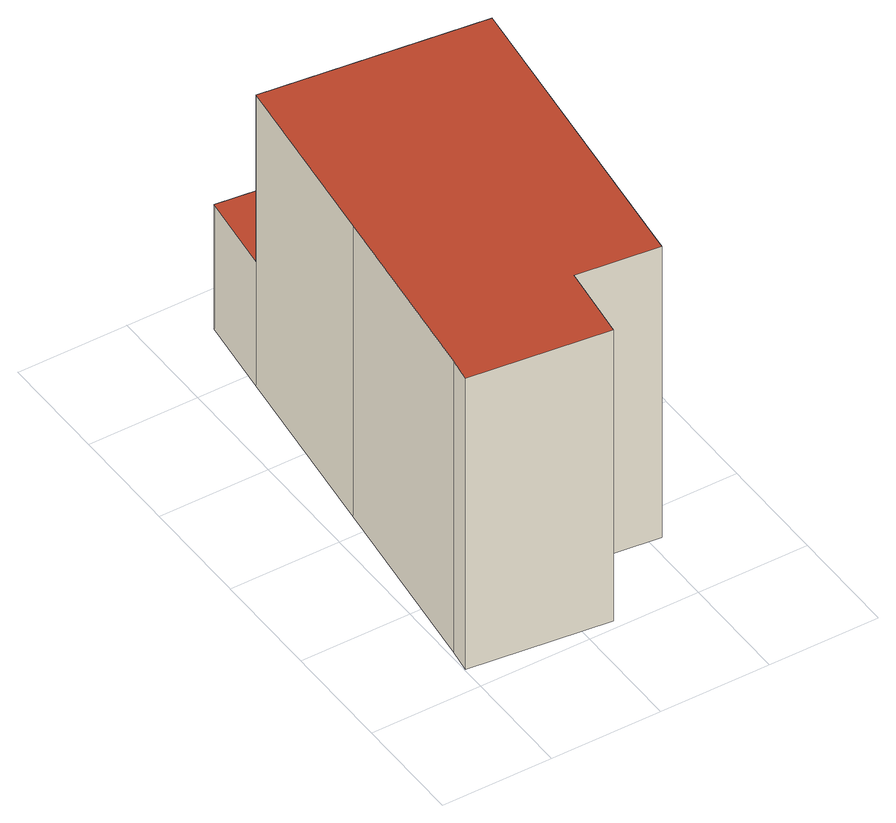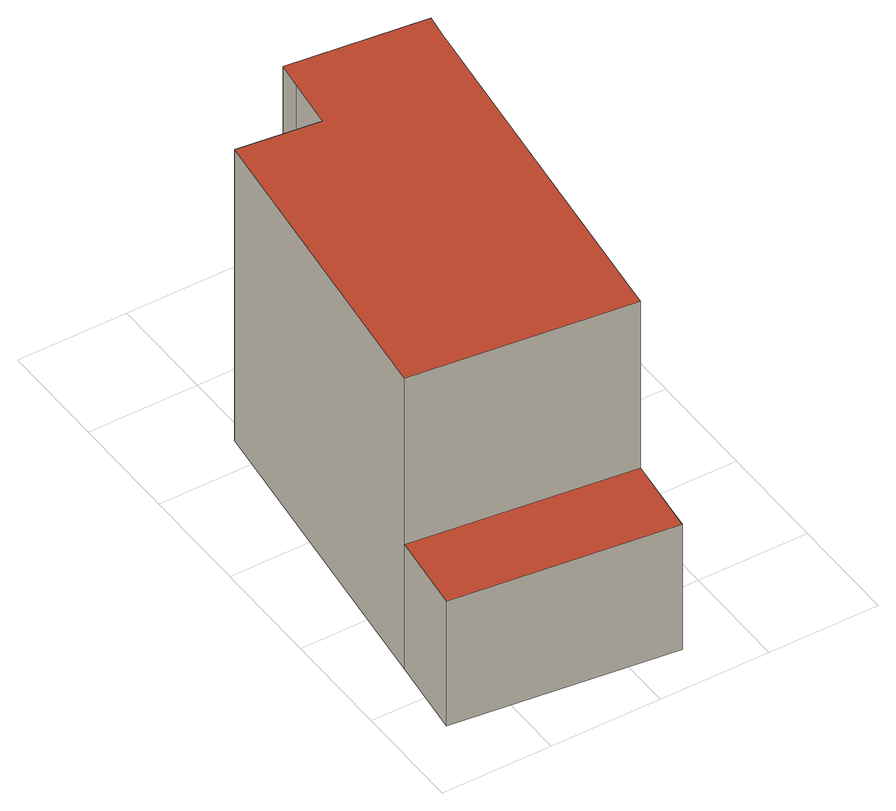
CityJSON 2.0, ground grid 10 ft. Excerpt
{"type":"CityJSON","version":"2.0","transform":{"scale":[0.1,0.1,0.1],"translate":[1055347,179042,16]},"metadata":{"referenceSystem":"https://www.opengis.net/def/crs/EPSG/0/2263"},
"CityObjects":{
"building1":{"type":"Building","attributes":{"name":"Bldg_3210000598","BIN":"4287794"},"geometry":[{"type":"MultiSurface","lod":"2","boundaries":[[[0,1,2,3]],[[4,5,6,7,8,9,10,11,12,13,14]],[[15,16,17,18,19,20,21,22,23]],[[1,15,23,2]],[[3,2,14,13]],[[0,3,13,12]],[[1,0,12,11]],[[16,15,11,10]],[[17,16,10,9]],[[18,17,9,8]],[[19,18,8,7]],[[20,19,7,6]],[[21,20,6,5]],[[22,21,5,4]],[[23,22,4,14]]],"semantics":{"surfaces":[{"type":"RoofSurface","BIN":"4287794"},{"type":"GroundSurface"},{"type":"WallSurface"}],"values":[0,1,0,2,2,2,2,2,2,2,2,2,2,2,2]}}]}
},
"vertices":[
[54,460,132],[45,387,132],[246,363,132],[255,436,132],[211,69,4],[136,78,4],[130,31,4],[127,8,4],[1,23,4],[4,45,4],[25,219,4],[45,387,4],[54,460,4],[255,436,4],[246,363,4],[45,387,303],[25,219,303],[4,45,303],[1,23,303],[127,8,303],[130,31,303],[136,78,303],[211,69,303],[246,363,303]
]}
